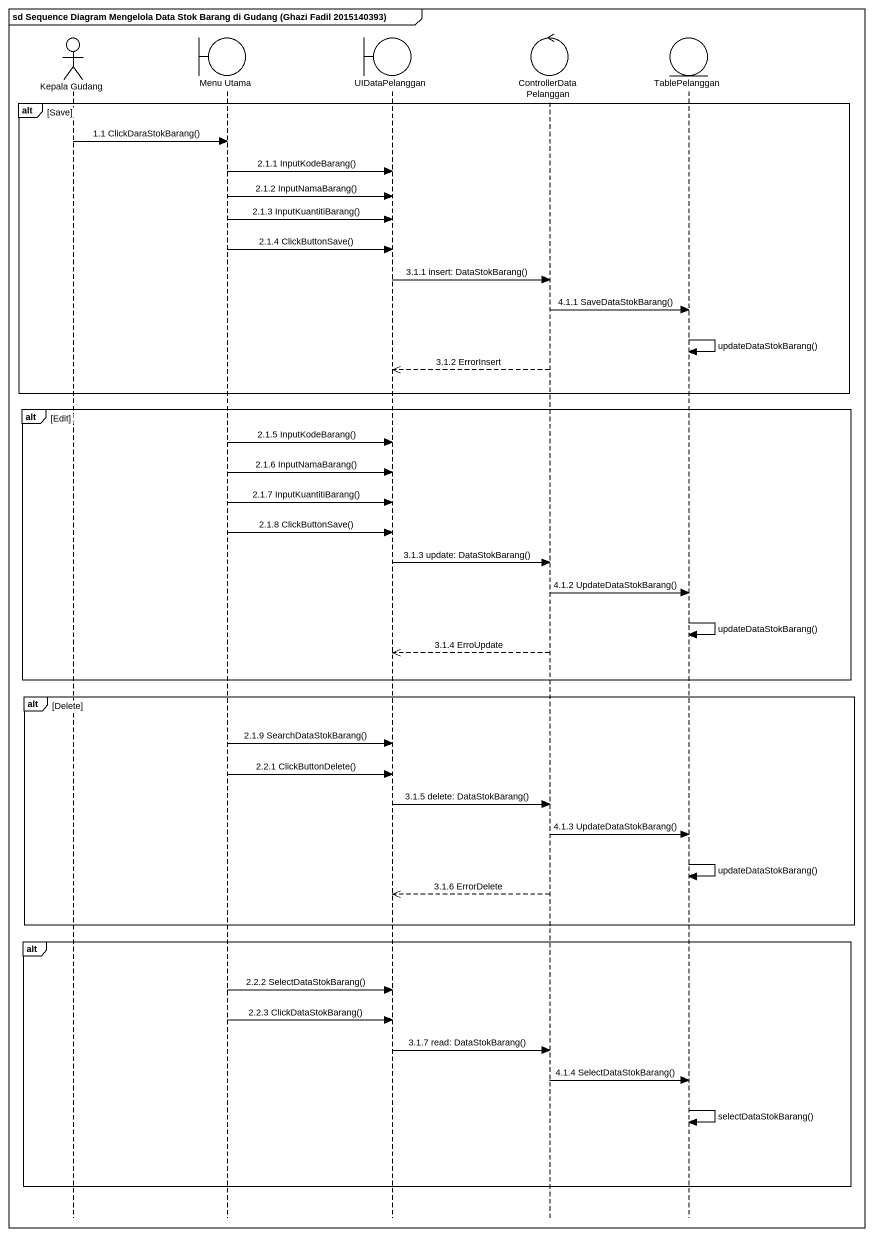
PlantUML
@startuml
mainframe sd Sequence Diagram Mengelola Data Stok Barang di Gudang (Ghazi Fadil 2015140393)
hide footbox
actor "Kepala Gudang" as Kepala_Gudang
boundary "Menu Utama" as Menu_Utama
boundary UIDataPelanggan
control ControllerDataPelanggan
entity TablePelanggan

alt Save
  Kepala_Gudang -> Menu_Utama : 1.1 ClickDaraStokBarang()
  Menu_Utama -> UIDataPelanggan : 2.1.1 InputKodeBarang()
  Menu_Utama -> UIDataPelanggan : 2.1.2 InputNamaBarang()
  Menu_Utama -> UIDataPelanggan : 2.1.3 InputKuantitiBarang()
  Menu_Utama -> UIDataPelanggan : 2.1.4 ClickButtonSave()
  UIDataPelanggan -> ControllerDataPelanggan : 3.1.1 insert: DataStokBarang()
  ControllerDataPelanggan -> TablePelanggan : 4.1.1 SaveDataStokBarang()
  TablePelanggan -> TablePelanggan : updateDataStokBarang()
  ControllerDataPelanggan -->> UIDataPelanggan : 3.1.2 ErrorInsert
end
alt Edit
  Menu_Utama -> UIDataPelanggan : 2.1.5 InputKodeBarang()
  Menu_Utama -> UIDataPelanggan : 2.1.6 InputNamaBarang()
  Menu_Utama -> UIDataPelanggan : 2.1.7 InputKuantitiBarang()
  Menu_Utama -> UIDataPelanggan : 2.1.8 ClickButtonSave()
  UIDataPelanggan -> ControllerDataPelanggan : 3.1.3 update: DataStokBarang()
  ControllerDataPelanggan -> TablePelanggan : 4.1.2 UpdateDataStokBarang()
  TablePelanggan -> TablePelanggan : updateDataStokBarang()
  ControllerDataPelanggan -->> UIDataPelanggan : 3.1.4 ErroUpdate
end
alt Delete
  Menu_Utama -> UIDataPelanggan : 2.1.9 SearchDataStokBarang()
  Menu_Utama -> UIDataPelanggan : 2.2.1 ClickButtonDelete()
  UIDataPelanggan -> ControllerDataPelanggan : 3.1.5 delete: DataStokBarang()
  ControllerDataPelanggan -> TablePelanggan : 4.1.3 UpdateDataStokBarang()
  TablePelanggan -> TablePelanggan : updateDataStokBarang()
  ControllerDataPelanggan -->> UIDataPelanggan : 3.1.6 ErrorDelete
end
alt
  Menu_Utama -> UIDataPelanggan : 2.2.2 SelectDataStokBarang()
  Menu_Utama -> UIDataPelanggan : 2.2.3 ClickDataStokBarang()
  UIDataPelanggan -> ControllerDataPelanggan : 3.1.7 read: DataStokBarang()
  ControllerDataPelanggan -> TablePelanggan : 4.1.4 SelectDataStokBarang()
  TablePelanggan -> TablePelanggan : selectDataStokBarang()
end
@enduml
